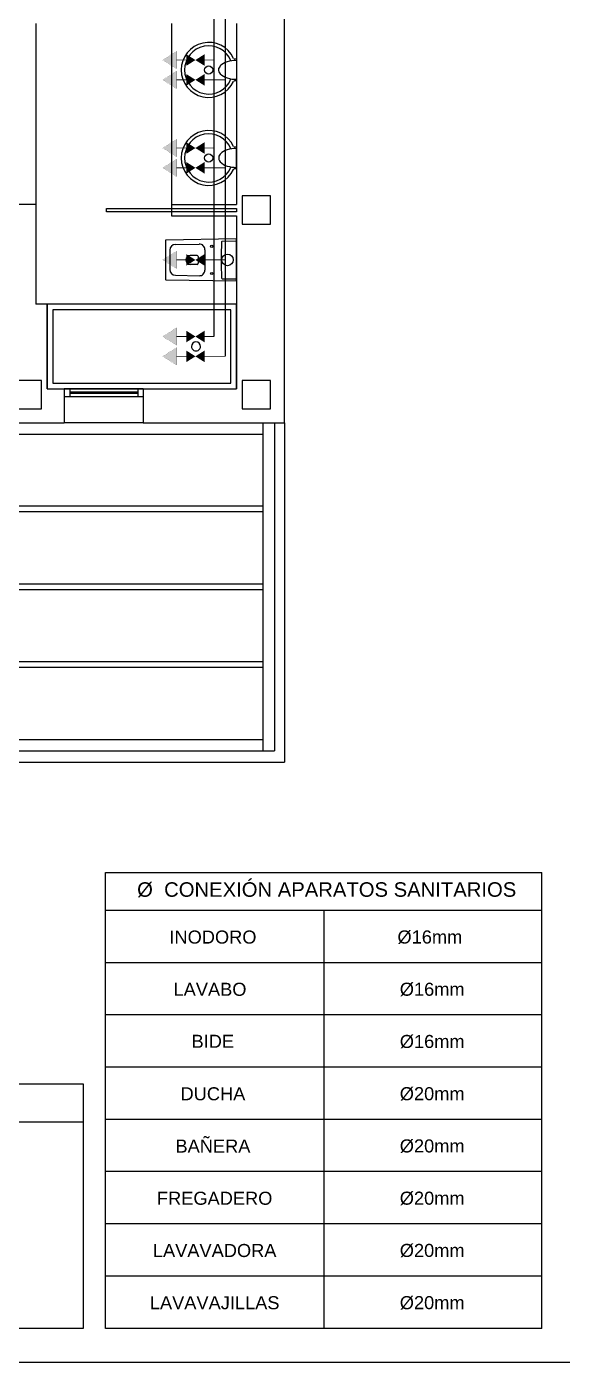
# Model space of a CAD drawing. Header units: millimetres. Extents: x 441156 to 441876, y 4514765 to 4515211.
# Drawn here: x 441382.15 to 441386.89, y 4515058.15 to 4515069.95 of the extents above; entities that cross this region are included whole.
import ezdxf

# ---------------------------------------------------------------- set-up
doc = ezdxf.new("R2010")
doc.units = ezdxf.units.MM
doc.linetypes.add('CONTINUA', pattern=[0])
doc.layers.add('01_cartela', color=6, linetype='Continuous', plot=False)
for name, color, linetype in [('01_mono PRIMERA', 2, 'Continuous'), ('01_textos', 7, 'Continuous'), ('CALEFAC_NOTAS', 7, 'Continuous'), ('INGIN FONTANERIA ACS', 10, 'Continuous'), ('INGIN FONTANERIA AGUA FRIA', 150, 'Continuous'), ('INGIN SANEAMIENTO TEXTO', 7, 'Continuous')]:
    doc.layers.add(name, color=color, linetype=linetype)
doc.styles.add('Estilo1', font='swissel.ttf')

# ---------------------------------------------------------------- blocks, each defined once
blk = doc.blocks.new('A$C07944EAF')
at = {"layer": '01_mono PRIMERA', "color": 254}
for p, q in [((10.032, 3), (10.032, 8.33)), ((7.832, 6.53), (7.832, 4.93)), ((9.032, 6.53), (9.032, 4.93)), ((9.607, 6.53), (9.607, 4.93)), ((9.605, 6.216), (9.59, 6.215)), ((9.607, 6.213), (9.607, 6.025)), ((9.451, 6.104), (9.45, 6.134)), ((9.605, 6.022), (9.59, 6.023)), ((9.605, 5.438), (9.59, 5.437)), ((9.607, 5.247), (9.607, 5.435)), ((9.451, 5.356), (9.45, 5.326)), ((9.605, 5.245), (9.59, 5.245)), ((7.832, 4.93, 0), (7.207, 4.93, 0)), ((7.832, 4.93), (7.832, 4.05)), ((9.032, 4.93), (9.607, 4.93)), ((9.032, 4.93), (9.032, 4.894)), ((9.032, 4.894), (9.032, 4.866)), ((9.032, 4.866), (9.032, 4.83)), ((9.032, 4.83), (9.607, 4.83)), ((9.607, 4.83), (9.607, 3.3)), ((9.48, 4.606), (9.607, 4.608)), ((9.017, 4.526), (9.017, 4.354)), ((9.066, 4.576), (9.276, 4.58)), ((9.327, 4.53), (9.327, 4.35)), ((9.257, 4.48), (9.197, 4.48)), ((9.257, 4.4), (9.197, 4.4)), ((9.267, 4.47), (9.267, 4.41)), ((9.066, 4.304), (9.276, 4.3)), ((9.48, 4.274), (9.607, 4.272)), ((7.932, 3.3), (8.082, 3.3)), ((8.782, 3.3, 0), (8.082, 3.3, 0)), ((8.082, 3.3, 0), (8.082, 3, 0)), ((8.782, 3.23, 0), (8.082, 3.23, 0)), ((8.132, 3.3, 0), (8.132, 3.23, 0)), ((8.732, 3.272, 0), (8.132, 3.272, 0)), ((8.732, 3.258, 0), (8.132, 3.258, 0)), ((8.732, 3.3, 0), (8.732, 3.23, 0)), ((8.782, 3.3), (9.607, 3.3)), ((8.782, 3.3, 0), (8.782, 3, 0)), ((7.507, 3), (8.082, 3)), ((8.782, 3, 0), (8.082, 3, 0)), ((8.782, 3), (10.032, 3, 0)), ((9.842, 0.1), (9.842, 3)), ((9.942, 3), (9.942, 0.1)), ((10.032, 3), (10.032, 0)), ((6.07, 2.9, 0), (9.842, 2.9)), ((9.842, 2.263), (6.07, 2.263, 0)), ((9.842, 2.213), (6.07, 2.213, 0)), ((9.842, 1.575), (6.07, 1.575, 0)), ((9.842, 1.525), (6.07, 1.525, 0)), ((9.842, 0.888), (6.07, 0.888, 0)), ((9.842, 0.838), (6.07, 0.838, 0)), ((2.197, 0.2, 0), (9.842, 0.2)), ((2.007, 0, 0), (10.032, 0)), ((2.097, 0.1, 0), (9.942, 0.1))]:
    blk.add_line(p, q, dxfattribs=at)
for points in [[(9.657, 4.755), (9.907, 4.755), (9.907, 5.005), (9.657, 5.005), (9.657, 4.755)], [(8.457, 4.894), (9.607, 4.894), (9.607, 4.866), (8.457, 4.866)], [(9.607, 4.05), (7.932, 4.05), (7.932, 3.3), (9.607, 3.3)], [(9.557, 4), (7.982, 4), (7.982, 3.35), (9.557, 3.35)], [(7.632, 3.125), (7.882, 3.125), (7.882, 3.375), (7.632, 3.375), (7.632, 3.125)], [(9.657, 3.125), (9.907, 3.125), (9.907, 3.375), (9.657, 3.375), (9.657, 3.125)]]:
    blk.add_lwpolyline(points, close=True, dxfattribs=at)
at = {"layer": '01_mono PRIMERA', "color": 254, "flags": 128}
blk.add_lwpolyline([(9.607, 4.621, 0.414214), (9.603, 4.625), (9.602, 4.625), (8.982, 4.615, 0.436396), (8.977, 4.611), (8.977, 4.269, 0.436396), (8.982, 4.265), (9.602, 4.255), (9.603, 4.255, 0.414214), (9.607, 4.259)], format="xyb", close=True, dxfattribs=at)
at = {"layer": '01_mono PRIMERA', "color": 254}
blk.add_lwpolyline([(7.932, 3.3), (7.932, 4.05), (7.832, 4.05)], dxfattribs=at)
for centre, radius in [((9.36, 6.119), 0.036), ((9.36, 5.341), 0.036), ((9.387, 4.56), 0.01), ((9.527, 4.44), 0.051), ((9.387, 4.32), 0.01)]:
    blk.add_circle(centre, radius, dxfattribs=at)
for centre, radius, start, end in [((9.36, 6.119), 0.243, 24.8749, 335.1251), ((9.36, 6.119), 0.213, 22.0656, 338.0564), ((9.498, 6.119), 0.0498, 135.6956, 162.5904), ((9.565, 6.054), 0.143, 106.8165, 135.6956), ((9.604, 5.923), 0.279, 89.383, 106.8165), ((9.591, 6.228), 0.0128, 210.5291, 266.214), ((9.605, 6.213), 0.0027, 360, 83.3159), ((9.498, 6.119), 0.0498, 197.9532, 224.3044), ((9.565, 6.185), 0.143, 224.3044, 253.1835), ((9.604, 6.315), 0.279, 253.1835, 270.617), ((9.591, 6.01), 0.0128, 93.786, 149.4709), ((9.605, 6.025), 0.0027, 276.6841, 360), ((9.36, 5.341), 0.243, 24.8749, 335.1251), ((9.36, 5.341), 0.213, 21.9436, 337.9344), ((9.591, 5.45), 0.0128, 210.5291, 266.214), ((9.605, 5.435), 0.0027, 0, 83.3159), ((9.498, 5.341), 0.0498, 197.4096, 224.3044), ((9.498, 5.341), 0.0498, 135.6956, 162.0468), ((9.565, 5.276), 0.143, 106.8165, 135.6956), ((9.604, 5.145), 0.279, 89.383, 106.8165), ((9.565, 5.406), 0.143, 224.3044, 253.1835), ((9.604, 5.537), 0.279, 253.1835, 270.617), ((9.591, 5.233), 0.0128, 93.786, 149.4709), ((9.605, 5.247), 0.0027, 276.6841, 0), ((9.481, 4.599), 0.007, 90.924, 176.9359), ((9.067, 4.526), 0.05, 90.924, 180), ((9.277, 4.53), 0.05, 0, 90.924), ((12.452, 4.44), 2.982, 176.9359, 183.0641), ((9.197, 4.44), 0.04, 90, 270), ((9.257, 4.47), 0.01, 0, 90), ((9.257, 4.41), 0.01, 270, 0), ((9.067, 4.354), 0.05, 180, 269.076), ((9.277, 4.35), 0.05, 269.076, 0), ((9.481, 4.281), 0.007, 183.0641, 269.076), ((9.248, 3.675), 0.04, 0.0137, 180.0137), ((9.248, 3.675), 0.04, 180.0137, 0.0137)]:
    blk.add_arc(centre, radius, start, end, dxfattribs=at)

msp = doc.modelspace()

# ---------------------------------------------------------------- hatches: boundary and pattern name
at = {"layer": 'INGIN FONTANERIA AGUA FRIA'}
h = msp.add_hatch(color=10, dxfattribs=at)
h.dxf.hatch_style = 1
h.paths.add_polyline_path([(441383.47600744, 4515069.73785697), (441383.47600744, 4515069.58323423), (441383.35363389, 4515069.66034177)])
h = msp.add_hatch(color=10, dxfattribs=at)
h.dxf.hatch_style = 1
h.paths.add_polyline_path([(441383.56195155, 4515069.71208651), (441383.56195155, 4515069.60900468), (441383.64353391, 4515069.66040971)])
h = msp.add_hatch(color=10, dxfattribs=at)
h.dxf.hatch_style = 1
h.paths.add_polyline_path([(441383.72511628, 4515069.71208651), (441383.72511628, 4515069.60900468), (441383.64353391, 4515069.66040971)])
h = msp.add_hatch(color=256, dxfattribs=at)
h.dxf.hatch_style = 1
h.paths.add_polyline_path([(441383.47600744, 4515069.56263297), (441383.47600744, 4515069.40801023), (441383.35363389, 4515069.48511777)])
h = msp.add_hatch(color=256, dxfattribs=at)
h.dxf.hatch_style = 1
h.paths.add_polyline_path([(441383.56195155, 4515069.53686252), (441383.56195155, 4515069.43378069), (441383.64353391, 4515069.48518572)])
h = msp.add_hatch(color=256, dxfattribs=at)
h.dxf.hatch_style = 1
h.paths.add_polyline_path([(441383.72511628, 4515069.53686252), (441383.72511628, 4515069.43378069), (441383.64353391, 4515069.48518572)])
h = msp.add_hatch(color=10, dxfattribs=at)
h.dxf.hatch_style = 1
h.paths.add_polyline_path([(441383.47600744, 4515068.96025179), (441383.47600744, 4515068.80562905), (441383.35363389, 4515068.88273659)])
h = msp.add_hatch(color=10, dxfattribs=at)
h.dxf.hatch_style = 1
h.paths.add_polyline_path([(441383.56195155, 4515068.93448134), (441383.56195155, 4515068.83139951), (441383.64353391, 4515068.88280454)])
h = msp.add_hatch(color=10, dxfattribs=at)
h.dxf.hatch_style = 1
h.paths.add_polyline_path([(441383.72511628, 4515068.93448134), (441383.72511628, 4515068.83139951), (441383.64353391, 4515068.88280454)])
h = msp.add_hatch(color=256, dxfattribs=at)
h.dxf.hatch_style = 1
h.paths.add_polyline_path([(441383.47600744, 4515068.7850278), (441383.47600744, 4515068.63040506), (441383.35363389, 4515068.7075126)])
h = msp.add_hatch(color=256, dxfattribs=at)
h.dxf.hatch_style = 1
h.paths.add_polyline_path([(441383.56195155, 4515068.75925734), (441383.56195155, 4515068.65617551), (441383.64353391, 4515068.70758054)])
h = msp.add_hatch(color=256, dxfattribs=at)
h.dxf.hatch_style = 1
h.paths.add_polyline_path([(441383.72511628, 4515068.75925734), (441383.72511628, 4515068.65617551), (441383.64353391, 4515068.70758054)])
h = msp.add_hatch(color=256, dxfattribs=at)
h.dxf.hatch_style = 1
h.paths.add_polyline_path([(441383.47600744, 4515067.97123855), (441383.47600744, 4515067.81661581), (441383.35363389, 4515067.89372335)])
h = msp.add_hatch(color=256, dxfattribs=at)
h.dxf.hatch_style = 1
h.paths.add_polyline_path([(441383.56195155, 4515067.9454681), (441383.56195155, 4515067.84238627), (441383.64353391, 4515067.8937913)])
h = msp.add_hatch(color=256, dxfattribs=at)
h.dxf.hatch_style = 1
h.paths.add_polyline_path([(441383.72511628, 4515067.9454681), (441383.72511628, 4515067.84238627), (441383.64353391, 4515067.8937913)])
h = msp.add_hatch(color=10, dxfattribs=at)
h.dxf.hatch_style = 1
h.paths.add_polyline_path([(441383.47600744, 4515067.29405757), (441383.47600744, 4515067.13943483), (441383.35363389, 4515067.21654237)])
h = msp.add_hatch(color=10, dxfattribs=at)
h.dxf.hatch_style = 1
h.paths.add_polyline_path([(441383.56195155, 4515067.26828712), (441383.56195155, 4515067.16520529), (441383.64353391, 4515067.21661032)])
h = msp.add_hatch(color=10, dxfattribs=at)
h.dxf.hatch_style = 1
h.paths.add_polyline_path([(441383.72511628, 4515067.26828712), (441383.72511628, 4515067.16520529), (441383.64353391, 4515067.21661032)])
h = msp.add_hatch(color=256, dxfattribs=at)
h.dxf.hatch_style = 1
h.paths.add_polyline_path([(441383.47600744, 4515067.11883358), (441383.47600744, 4515066.96421084), (441383.35363389, 4515067.04131838)])
h = msp.add_hatch(color=256, dxfattribs=at)
h.dxf.hatch_style = 1
h.paths.add_polyline_path([(441383.56195155, 4515067.09306312), (441383.56195155, 4515066.9899813), (441383.64353391, 4515067.04138632)])
h = msp.add_hatch(color=256, dxfattribs=at)
h.dxf.hatch_style = 1
h.paths.add_polyline_path([(441383.72511628, 4515067.09306312), (441383.72511628, 4515066.9899813), (441383.64353391, 4515067.04138632)])

# ---------------------------------------------------------------- linework, layer by layer
at = {"layer": '01_cartela', "color": 3}
msp.add_lwpolyline([(441363.37182267, 4515079.68556864), (441363.37182267, 4515058.15054463), (441394.00981074, 4515058.15054463), (441394.00981074, 4515079.68556864)], close=True, dxfattribs=at)
at = {"layer": 'CALEFAC_NOTAS', "linetype": 'CONTINUA'}
for p, q in [((441382.84887244, 4515061.22086363), (441382.84887244, 4515062.48054949)), ((441382.84887244, 4515062.48054949), (441386.70853759, 4515062.48054949)), ((441386.70853759, 4515058.45054463), (441386.70853759, 4515062.48054949)), ((441386.70853759, 4515062.1443033), (441382.84887244, 4515062.1443033)), ((441382.84887244, 4515060.7591438), (441382.84887244, 4515061.22086363)), ((441382.84887244, 4515060.29742397), (441382.84887244, 4515060.7591438)), ((441382.84887244, 4515059.83570413), (441382.84887244, 4515060.29742397)), ((441382.84887244, 4515059.3739843), (441382.84887244, 4515059.83570413)), ((441382.84887244, 4515058.91226447), (441382.84887244, 4515059.3739843)), ((441382.84887244, 4515058.45054463), (441382.84887244, 4515058.91226447)), ((441386.70853759, 4515058.45054463), (441382.84887244, 4515058.45054463))]:
    msp.add_line(p, q, dxfattribs=at)
at = {"layer": 'CALEFAC_NOTAS', "color": 7}
msp.add_line((441386.70853759, 4515062.1443033), (441382.84887244, 4515062.1443033), dxfattribs=at)
at = {"layer": 'INGIN FONTANERIA ACS', "linetype": 'CONTINUA', "ltscale": 3, "const_width": 0.01, "elevation": -0.00000053}
msp.add_lwpolyline([(441383.80786986, 4515067.2167462), (441383.80786986, 4515071.26282297)], dxfattribs=at)
at = {"layer": 'INGIN FONTANERIA AGUA FRIA', "const_width": 0.01, "elevation": -0.00000053}
for points in [[(441383.90786986, 4515069.4853216), (441383.90786986, 4515071.16282297)], [(441383.90786986, 4515067.04152221), (441383.90786986, 4515069.4853216)]]:
    msp.add_lwpolyline(points, dxfattribs=at)
at = {"layer": 'INGIN FONTANERIA AGUA FRIA', "color": 10, "ltscale": 0.01, "elevation": -0.00000053}
for points, const_width in [([(441383.47600744, 4515069.73785697), (441383.47600744, 4515069.58323423), (441383.35363389, 4515069.66034177), (441383.47600744, 4515069.73785697)], 0.00074113), ([(441383.56195155, 4515069.6605456), (441383.47600744, 4515069.6605456)], 0.00723936), ([(441383.56195155, 4515069.71208651), (441383.56195155, 4515069.60900468), (441383.64353391, 4515069.66040971), (441383.56195155, 4515069.71208651)], 0.00049409), ([(441383.72511628, 4515069.71208651), (441383.72511628, 4515069.60900468), (441383.64353391, 4515069.66040971), (441383.72511628, 4515069.71208651)], 0.00049409), ([(441383.72511628, 4515069.6605456), (441383.80786986, 4515069.6605456)], 0.00723936), ([(441383.47600744, 4515068.96025179), (441383.47600744, 4515068.80562905), (441383.35363389, 4515068.88273659), (441383.47600744, 4515068.96025179)], 0.00074113), ([(441383.56195155, 4515068.88294042), (441383.47600744, 4515068.88294042)], 0.00723936), ([(441383.56195155, 4515068.93448134), (441383.56195155, 4515068.83139951), (441383.64353391, 4515068.88280454), (441383.56195155, 4515068.93448134)], 0.00049409), ([(441383.72511628, 4515068.93448134), (441383.72511628, 4515068.83139951), (441383.64353391, 4515068.88280454), (441383.72511628, 4515068.93448134)], 0.00049409), ([(441383.72511628, 4515068.88294042), (441383.80786986, 4515068.88294042)], 0.00723936), ([(441383.47600744, 4515067.29405757), (441383.47600744, 4515067.13943483), (441383.35363389, 4515067.21654237), (441383.47600744, 4515067.29405757)], 0.00074113), ([(441383.56195155, 4515067.2167462), (441383.47600744, 4515067.2167462)], 0.00723936), ([(441383.56195155, 4515067.26828712), (441383.56195155, 4515067.16520529), (441383.64353391, 4515067.21661032), (441383.56195155, 4515067.26828712)], 0.00049409), ([(441383.72511628, 4515067.26828712), (441383.72511628, 4515067.16520529), (441383.64353391, 4515067.21661032), (441383.72511628, 4515067.26828712)], 0.00049409), ([(441383.72511628, 4515067.2167462), (441383.80786986, 4515067.2167462)], 0.00723936)]:
    msp.add_lwpolyline(points, dxfattribs=dict(at, const_width=const_width))
at = {"layer": 'INGIN FONTANERIA AGUA FRIA', "ltscale": 0.01, "elevation": -0.00000053}
for points, const_width in [([(441383.47600744, 4515069.56263297), (441383.47600744, 4515069.40801023), (441383.35363389, 4515069.48511777), (441383.47600744, 4515069.56263297)], 0.00074113), ([(441383.56195155, 4515069.4853216), (441383.47600744, 4515069.4853216)], 0.00723936), ([(441383.56195155, 4515069.53686252), (441383.56195155, 4515069.43378069), (441383.64353391, 4515069.48518572), (441383.56195155, 4515069.53686252)], 0.00049409), ([(441383.72511628, 4515069.53686252), (441383.72511628, 4515069.43378069), (441383.64353391, 4515069.48518572), (441383.72511628, 4515069.53686252)], 0.00049409), ([(441383.72511628, 4515069.4853216), (441383.90786986, 4515069.4853216)], 0.0075), ([(441383.47600744, 4515068.7850278), (441383.47600744, 4515068.63040506), (441383.35363389, 4515068.7075126), (441383.47600744, 4515068.7850278)], 0.00074113), ([(441383.56195155, 4515068.75925734), (441383.56195155, 4515068.65617551), (441383.64353391, 4515068.70758054), (441383.56195155, 4515068.75925734)], 0.00049409), ([(441383.72511628, 4515068.75925734), (441383.72511628, 4515068.65617551), (441383.64353391, 4515068.70758054), (441383.72511628, 4515068.75925734)], 0.00049409), ([(441383.56195155, 4515068.70771643), (441383.47600744, 4515068.70771643)], 0.00723936), ([(441383.72511628, 4515068.70771643), (441383.90786986, 4515068.70771643)], 0.0075), ([(441383.47600744, 4515067.97123855), (441383.47600744, 4515067.81661581), (441383.35363389, 4515067.89372335), (441383.47600744, 4515067.97123855)], 0.00074113), ([(441383.56195155, 4515067.89392718), (441383.47600744, 4515067.89392718)], 0.00723936), ([(441383.56195155, 4515067.9454681), (441383.56195155, 4515067.84238627), (441383.64353391, 4515067.8937913), (441383.56195155, 4515067.9454681)], 0.00049409), ([(441383.72511628, 4515067.9454681), (441383.72511628, 4515067.84238627), (441383.64353391, 4515067.8937913), (441383.72511628, 4515067.9454681)], 0.00049409), ([(441383.72511628, 4515067.89392718), (441383.90786986, 4515067.89392718)], 0.0075), ([(441383.47600744, 4515067.11883358), (441383.47600744, 4515066.96421084), (441383.35363389, 4515067.04131838), (441383.47600744, 4515067.11883358)], 0.00074113), ([(441383.56195155, 4515067.09306312), (441383.56195155, 4515066.9899813), (441383.64353391, 4515067.04138632), (441383.56195155, 4515067.09306312)], 0.00049409), ([(441383.72511628, 4515067.09306312), (441383.72511628, 4515066.9899813), (441383.64353391, 4515067.04138632), (441383.72511628, 4515067.09306312)], 0.00049409), ([(441383.56195155, 4515067.04152221), (441383.47600744, 4515067.04152221)], 0.00723936), ([(441383.72511628, 4515067.04152221), (441383.90786986, 4515067.04152221)], 0.0075)]:
    msp.add_lwpolyline(points, dxfattribs=dict(at, const_width=const_width))
at = {"layer": 'INGIN SANEAMIENTO TEXTO', "color": 5}
for p, q in [((441384.77870501, 4515062.1443033), (441384.77870501, 4515061.68258347)), ((441382.84887244, 4515061.68258347), (441386.70853759, 4515061.68258347)), ((441384.77870501, 4515061.68258347), (441384.77870501, 4515061.22086363)), ((441386.70853759, 4515061.22086363), (441382.84887244, 4515061.22086363)), ((441384.77870501, 4515061.22086363), (441384.77870501, 4515060.7591438)), ((441386.70853759, 4515060.7591438), (441382.84887244, 4515060.7591438)), ((441384.77870501, 4515060.7591438), (441384.77870501, 4515060.29742397)), ((441386.70853759, 4515060.29742397), (441382.84887244, 4515060.29742397)), ((441384.77870501, 4515060.29742397), (441384.77870501, 4515059.83570413)), ((441386.70853759, 4515059.83570413), (441382.84887244, 4515059.83570413)), ((441384.77870501, 4515059.83570413), (441384.77870501, 4515059.3739843)), ((441386.70853759, 4515059.3739843), (441382.84887244, 4515059.3739843)), ((441384.77870501, 4515059.3739843), (441384.77870501, 4515058.91226447)), ((441386.70853759, 4515058.91226447), (441382.84887244, 4515058.91226447)), ((441384.77870501, 4515058.91226447), (441384.77870501, 4515058.45054463))]:
    msp.add_line(p, q, dxfattribs=at)
msp.add_lwpolyline([(441371.43415634, 4515060.27675378), (441382.64887244, 4515060.27675378), (441382.64887244, 4515058.45054463), (441371.43415634, 4515058.45054463), (441371.43415634, 4515060.61299997), (441382.64887244, 4515060.61299997), (441382.64887244, 4515060.27675378)], dxfattribs=at)

# ---------------------------------------------------------------- block references
at = {"layer": '01_mono PRIMERA'}
msp.add_blockref('A$C07944EAF', (441374.40058535, 4515063.45389202, -0.00000053), dxfattribs=at)

# ---------------------------------------------------------------- texts
at = {"layer": '01_textos', "color": 1, "insert": (441384.25233949, 4515062.32663694), "char_height": 0.1282612154, "attachment_point": 5, "style": 'Estilo1'}
msp.add_mtext_dynamic_manual_height_columns('\\pi1.1056;Ø  CONEXIÓN APARATOS SANITARIOS', width=6.2697470602, gutter_width=12.5, heights=[0], dxfattribs=at)
at = {"layer": 'INGIN SANEAMIENTO TEXTO', "color": 5, "attachment_point": 5, "style": 'Estilo1'}
for s, heights, insert, char_height in [('INODORO', [0], (441383.79850679, 4515061.90813365), 0.115429641), ('\\pi0.99502;Ø16mm', [0], (441385.22052362, 4515061.90750929), 0.1154296411), ('LAVABO', [0], (441383.77244867, 4515061.44641382), 0.115429641), ('\\pi1.0358;Ø16mm', [0], (441385.22052362, 4515061.44578945), 0.1154296411), ('BIDE', [0], (441383.79725493, 4515060.98773777), 0.115429641), ('\\pi1.0358;Ø16mm', [0], (441385.22052362, 4515060.98406962), 0.1154296411), ('DUCHA', [0], (441383.79850679, 4515060.52297415), 0.115429641), ('\\pi1.0358;Ø20mm', [0.10255159], (441385.22052362, 4515060.52234979), 0.1154296411), ('BAÑERA', [0], (441383.79850679, 4515060.06125432), 0.115429641), ('\\pi1.0358;Ø20mm', [0.10255159], (441385.22052362, 4515060.06062995), 0.1154296411), ('FREGADERO', [0], (441383.81378873, 4515059.59953448), 0.115429641), ('\\pi1.0358;Ø20mm', [0.10255159], (441385.22052362, 4515059.59891012), 0.1154296411), ('LAVAVADORA', [0], (441383.81378873, 4515059.13781465), 0.115429641), ('\\pi1.0358;Ø20mm', [0.10255159], (441385.22052362, 4515059.13719028), 0.1154296411), ('LAVAVAJILLAS', [0], (441383.81378873, 4515058.67609482), 0.1154296411), ('\\pi1.0358;Ø20mm', [0.10255159], (441385.22052362, 4515058.67547045), 0.1154296411)]:
    msp.add_mtext_dynamic_manual_height_columns(s, width=2.577843577, gutter_width=12.5, heights=heights, dxfattribs=dict(at, insert=insert, char_height=char_height))

doc.saveas('drawing.dxf')
